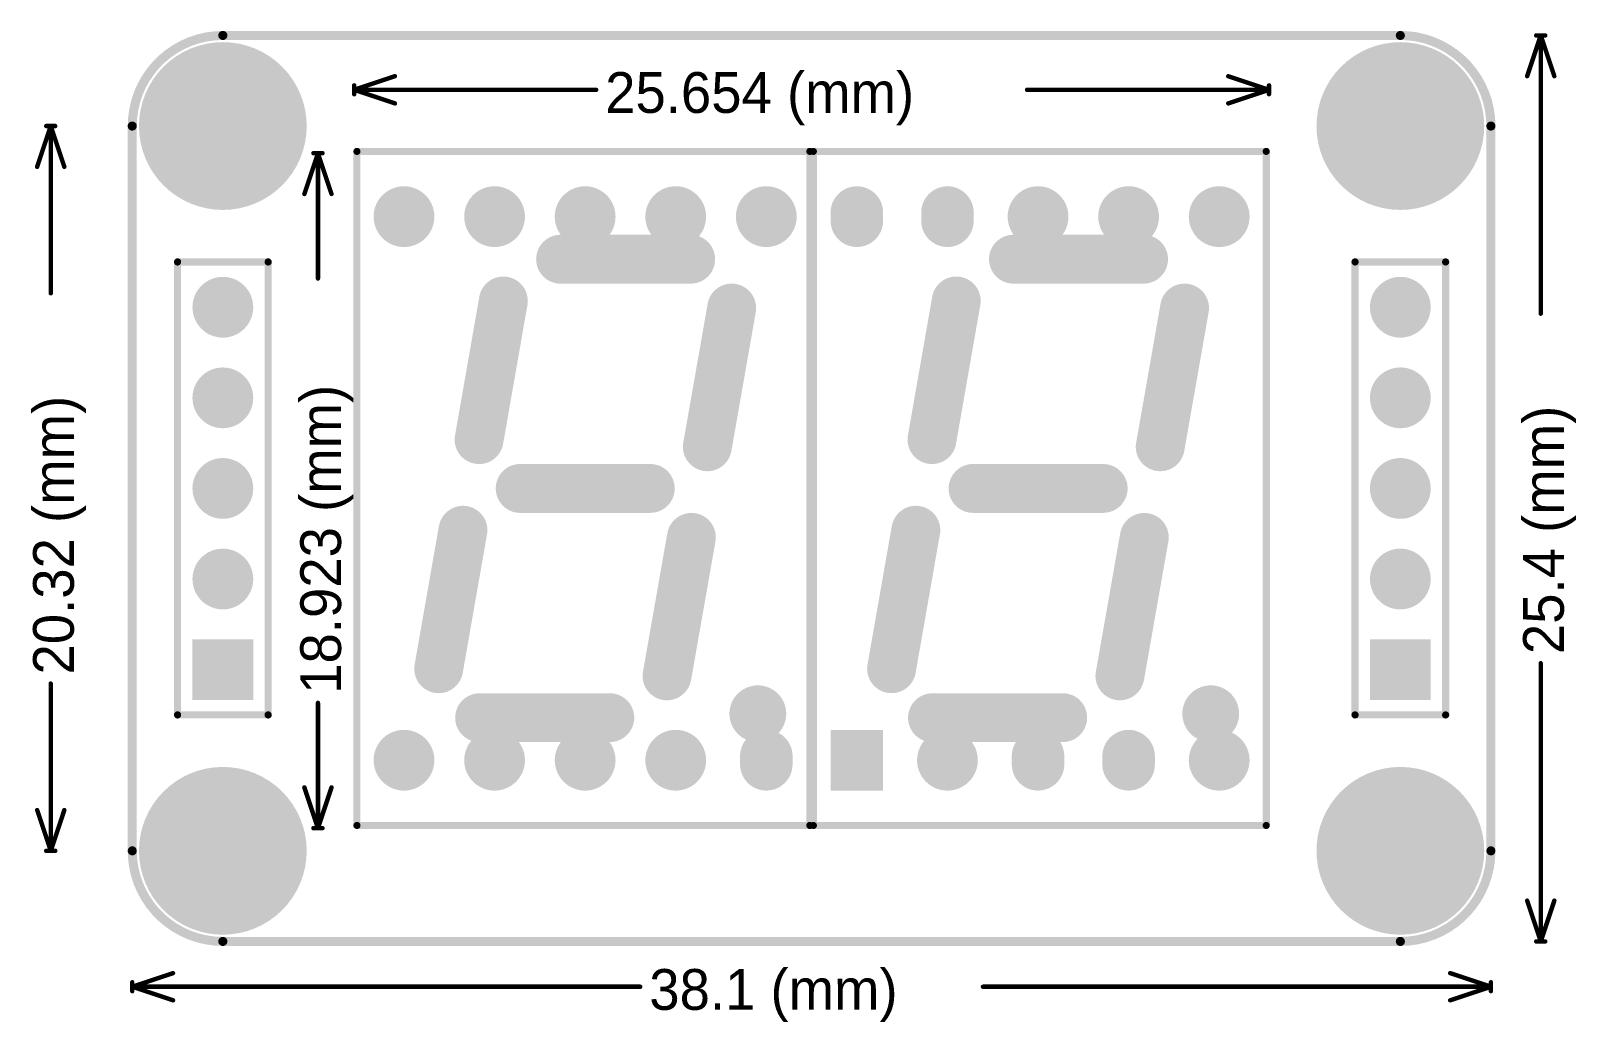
# Model space of a CAD drawing. Extents: x 12.54 to 17.22, y 8.73 to 12.6.
# Drawn here: x 12.888 to 14.594, y 10.051 to 11.145 of the extents above; entities that cross this region are included whole.
import ezdxf

# ---------------------------------------------------------------- set-up
doc = ezdxf.new("R2010")
doc.units = 0
doc.layers.get('0').update_dxf_attribs({"linetype": 'CONTINUOUS'})
for name, color, linetype in [('BOTTOMLAYER', 5, 'CONTINUOUS'), ('BOTTOMSOLDER', 6, 'CONTINUOUS'), ('KEEPOUTLAYER', 6, 'CONTINUOUS'), ('MULTILAYER', 9, 'CONTINUOUS'), ('TOPLAYER', 1, 'CONTINUOUS'), ('TOPOVERLAY', 2, 'CONTINUOUS'), ('TOPSOLDER', 216, 'CONTINUOUS')]:
    doc.layers.add(name, color=color, linetype=linetype)

# ---------------------------------------------------------------- blocks, each defined once
blk = doc.blocks.new('HDR1X5_1')
at = {"layer": 'BOTTOMLAYER', "const_width": 0.0295}
for points in [[(0.0852, 0, 1), (0.1148, 0, 1)], [(0.1852, 0, 1), (0.2148, 0, 1)], [(0.2852, 0, 1), (0.3148, 0, 1)], [(0.3852, 0, 1), (0.4148, 0, 1)]]:
    blk.add_lwpolyline(points, format="xyb", close=True, dxfattribs=at)
at = {"layer": 'BOTTOMLAYER'}
blk.add_solid([(-0.0295, -0.0295), (0.0295, -0.0295), (-0.0295, 0.0295), (0.0295, 0.0295)], dxfattribs=at)
at = {"layer": 'BOTTOMSOLDER', "const_width": 0.0335}
for points in [[(0.0832, 0, 1), (0.1168, 0, 1)], [(0.1832, 0, 1), (0.2168, 0, 1)], [(0.2832, 0, 1), (0.3168, 0, 1)], [(0.3832, 0, 1), (0.4168, 0, 1)]]:
    blk.add_lwpolyline(points, format="xyb", close=True, dxfattribs=at)
at = {"layer": 'BOTTOMSOLDER'}
blk.add_solid([(-0.0335, -0.0335), (0.0335, -0.0335), (-0.0335, 0.0335), (0.0335, 0.0335)], dxfattribs=at)
at = {"layer": 'MULTILAYER', "const_width": 0.0295}
for points in [[(0.0852, 0, 1), (0.1148, 0, 1)], [(0.1852, 0, 1), (0.2148, 0, 1)], [(0.2852, 0, 1), (0.3148, 0, 1)], [(0.3852, 0, 1), (0.4148, 0, 1)]]:
    blk.add_lwpolyline(points, format="xyb", close=True, dxfattribs=at)
at = {"layer": 'MULTILAYER'}
blk.add_solid([(-0.0295, -0.0295), (0.0295, -0.0295), (-0.0295, 0.0295), (0.0295, 0.0295)], dxfattribs=at)
at = {"layer": 'TOPLAYER', "const_width": 0.0295}
for points in [[(0.0852, 0, 1), (0.1148, 0, 1)], [(0.1852, 0, 1), (0.2148, 0, 1)], [(0.2852, 0, 1), (0.3148, 0, 1)], [(0.3852, 0, 1), (0.4148, 0, 1)]]:
    blk.add_lwpolyline(points, format="xyb", close=True, dxfattribs=at)
at = {"layer": 'TOPLAYER'}
blk.add_solid([(-0.0295, -0.0295), (0.0295, -0.0295), (-0.0295, 0.0295), (0.0295, 0.0295)], dxfattribs=at)
at = {"layer": 'TOPOVERLAY', "const_width": 0.00787}
for points in [[(-0.05, 0.05), (0.45, 0.05)], [(-0.05, 0.05), (-0.05, -0.05)], [(0.45, 0.05), (0.45, -0.05)], [(-0.05, -0.05), (0.45, -0.05)]]:
    blk.add_lwpolyline(points, dxfattribs=at)
at = {"layer": 'TOPOVERLAY', "const_width": 0.00394}
for points in [[(-0.052, 0.05, 1), (-0.048, 0.05, 1)], [(-0.052, 0.05, 1), (-0.048, 0.05, 1)], [(0.448, 0.05, 1), (0.452, 0.05, 1)], [(0.448, 0.05, 1), (0.452, 0.05, 1)], [(-0.052, -0.05, 1), (-0.048, -0.05, 1)], [(-0.052, -0.05, 1), (-0.048, -0.05, 1)], [(0.448, -0.05, 1), (0.452, -0.05, 1)], [(0.448, -0.05, 1), (0.452, -0.05, 1)]]:
    blk.add_lwpolyline(points, format="xyb", close=True, dxfattribs=at)
at = {"layer": 'TOPSOLDER', "const_width": 0.0335}
for points in [[(0.0832, 0, 1), (0.1168, 0, 1)], [(0.1832, 0, 1), (0.2168, 0, 1)], [(0.2832, 0, 1), (0.3168, 0, 1)], [(0.3832, 0, 1), (0.4168, 0, 1)]]:
    blk.add_lwpolyline(points, format="xyb", close=True, dxfattribs=at)
at = {"layer": 'TOPSOLDER'}
blk.add_solid([(-0.0335, -0.0335), (0.0335, -0.0335), (-0.0335, 0.0335), (0.0335, 0.0335)], dxfattribs=at)
blk = doc.blocks.new('HDR1X5_2')
at = {"layer": 'BOTTOMLAYER', "const_width": 0.0295}
for points in [[(0.0852, 0, 1), (0.1148, 0, 1)], [(0.1852, 0, 1), (0.2148, 0, 1)], [(0.2852, 0, 1), (0.3148, 0, 1)], [(0.3852, 0, 1), (0.4148, 0, 1)]]:
    blk.add_lwpolyline(points, format="xyb", close=True, dxfattribs=at)
at = {"layer": 'BOTTOMLAYER'}
blk.add_solid([(-0.0295, -0.0295), (0.0295, -0.0295), (-0.0295, 0.0295), (0.0295, 0.0295)], dxfattribs=at)
at = {"layer": 'BOTTOMSOLDER', "const_width": 0.0335}
for points in [[(0.0832, 0, 1), (0.1168, 0, 1)], [(0.1832, 0, 1), (0.2168, 0, 1)], [(0.2832, 0, 1), (0.3168, 0, 1)], [(0.3832, 0, 1), (0.4168, 0, 1)]]:
    blk.add_lwpolyline(points, format="xyb", close=True, dxfattribs=at)
at = {"layer": 'BOTTOMSOLDER'}
blk.add_solid([(-0.0335, -0.0335), (0.0335, -0.0335), (-0.0335, 0.0335), (0.0335, 0.0335)], dxfattribs=at)
at = {"layer": 'MULTILAYER', "const_width": 0.0295}
for points in [[(0.0852, 0, 1), (0.1148, 0, 1)], [(0.1852, 0, 1), (0.2148, 0, 1)], [(0.2852, 0, 1), (0.3148, 0, 1)], [(0.3852, 0, 1), (0.4148, 0, 1)]]:
    blk.add_lwpolyline(points, format="xyb", close=True, dxfattribs=at)
at = {"layer": 'MULTILAYER'}
blk.add_solid([(-0.0295, -0.0295), (0.0295, -0.0295), (-0.0295, 0.0295), (0.0295, 0.0295)], dxfattribs=at)
at = {"layer": 'TOPLAYER', "const_width": 0.0295}
for points in [[(0.0852, 0, 1), (0.1148, 0, 1)], [(0.1852, 0, 1), (0.2148, 0, 1)], [(0.2852, 0, 1), (0.3148, 0, 1)], [(0.3852, 0, 1), (0.4148, 0, 1)]]:
    blk.add_lwpolyline(points, format="xyb", close=True, dxfattribs=at)
at = {"layer": 'TOPLAYER'}
blk.add_solid([(-0.0295, -0.0295), (0.0295, -0.0295), (-0.0295, 0.0295), (0.0295, 0.0295)], dxfattribs=at)
at = {"layer": 'TOPOVERLAY', "const_width": 0.00787}
for points in [[(-0.05, 0.05), (0.45, 0.05)], [(-0.05, 0.05), (-0.05, -0.05)], [(0.45, 0.05), (0.45, -0.05)], [(-0.05, -0.05), (0.45, -0.05)]]:
    blk.add_lwpolyline(points, dxfattribs=at)
at = {"layer": 'TOPOVERLAY', "const_width": 0.00394}
for points in [[(-0.052, 0.05, 1), (-0.048, 0.05, 1)], [(-0.052, 0.05, 1), (-0.048, 0.05, 1)], [(0.448, 0.05, 1), (0.452, 0.05, 1)], [(0.448, 0.05, 1), (0.452, 0.05, 1)], [(-0.052, -0.05, 1), (-0.048, -0.05, 1)], [(-0.052, -0.05, 1), (-0.048, -0.05, 1)], [(0.448, -0.05, 1), (0.452, -0.05, 1)], [(0.448, -0.05, 1), (0.452, -0.05, 1)]]:
    blk.add_lwpolyline(points, format="xyb", close=True, dxfattribs=at)
at = {"layer": 'TOPSOLDER', "const_width": 0.0335}
for points in [[(0.0832, 0, 1), (0.1168, 0, 1)], [(0.1832, 0, 1), (0.2168, 0, 1)], [(0.2832, 0, 1), (0.3168, 0, 1)], [(0.3832, 0, 1), (0.4168, 0, 1)]]:
    blk.add_lwpolyline(points, format="xyb", close=True, dxfattribs=at)
at = {"layer": 'TOPSOLDER'}
blk.add_solid([(-0.0335, -0.0335), (0.0335, -0.0335), (-0.0335, 0.0335), (0.0335, 0.0335)], dxfattribs=at)
blk = doc.blocks.new('H_3')
at = {"layer": 'BOTTOMLAYER', "const_width": 0.05}
for points in [[(0, 0.6045), (0, 0.5955)], [(0.1, 0.6045), (0.1, 0.5955)], [(0.2, 0.0045), (0.2, -0.0045)], [(0.3, 0.0045), (0.3, -0.0045)]]:
    blk.add_lwpolyline(points, dxfattribs=at)
at = {"layer": 'BOTTOMLAYER'}
for points, const_width in [([(-0.0125, 0.6045, 1), (0.0125, 0.6045, 1)], 0.025), ([(-0.0125, 0.5955, 1), (0.0125, 0.5955, 1)], 0.025), ([(0.0875, 0.6045, 1), (0.1125, 0.6045, 1)], 0.025), ([(0.0875, 0.5955, 1), (0.1125, 0.5955, 1)], 0.025), ([(0.1852, 0.6, 1), (0.2148, 0.6, 1)], 0.0295), ([(0.2852, 0.6, 1), (0.3148, 0.6, 1)], 0.0295), ([(0.3852, 0.6, 1), (0.4148, 0.6, 1)], 0.0295), ([(0.0852, 0, 1), (0.1148, 0, 1)], 0.0295), ([(0.1875, 0.0045, 1), (0.2125, 0.0045, 1)], 0.025), ([(0.1875, -0.0045, 1), (0.2125, -0.0045, 1)], 0.025), ([(0.2875, 0.0045, 1), (0.3125, 0.0045, 1)], 0.025), ([(0.2875, -0.0045, 1), (0.3125, -0.0045, 1)], 0.025), ([(0.3852, 0, 1), (0.4148, 0, 1)], 0.0295)]:
    blk.add_lwpolyline(points, format="xyb", close=True, dxfattribs=dict(at, const_width=const_width))
blk.add_solid([(0.025, -0.0295), (0.025, 0.0295), (-0.025, -0.0295), (-0.025, 0.0295)], dxfattribs=at)
at = {"layer": 'BOTTOMSOLDER', "const_width": 0.058}
for points in [[(0, 0.6045), (0, 0.5955)], [(0.1, 0.6045), (0.1, 0.5955)], [(0.2, 0.0045), (0.2, -0.0045)], [(0.3, 0.0045), (0.3, -0.0045)]]:
    blk.add_lwpolyline(points, dxfattribs=at)
at = {"layer": 'BOTTOMSOLDER'}
for points, const_width in [([(-0.0145, 0.6045, 1), (0.0145, 0.6045, 1)], 0.029), ([(0.0855, 0.6045, 1), (0.1145, 0.6045, 1)], 0.029), ([(0.1832, 0.6, 1), (0.2168, 0.6, 1)], 0.0335), ([(0.2832, 0.6, 1), (0.3168, 0.6, 1)], 0.0335), ([(0.3832, 0.6, 1), (0.4168, 0.6, 1)], 0.0335), ([(-0.0145, 0.5955, 1), (0.0145, 0.5955, 1)], 0.029), ([(0.0855, 0.5955, 1), (0.1145, 0.5955, 1)], 0.029), ([(0.0832, 0, 1), (0.1168, 0, 1)], 0.0335), ([(0.1855, 0.0045, 1), (0.2145, 0.0045, 1)], 0.029), ([(0.1855, -0.0045, 1), (0.2145, -0.0045, 1)], 0.029), ([(0.2855, 0.0045, 1), (0.3145, 0.0045, 1)], 0.029), ([(0.2855, -0.0045, 1), (0.3145, -0.0045, 1)], 0.029), ([(0.3832, 0, 1), (0.4168, 0, 1)], 0.0335)]:
    blk.add_lwpolyline(points, format="xyb", close=True, dxfattribs=dict(at, const_width=const_width))
blk.add_solid([(0.029, -0.0335), (0.029, 0.0335), (-0.029, -0.0335), (-0.029, 0.0335)], dxfattribs=at)
at = {"layer": 'MULTILAYER', "const_width": 0.05}
for points in [[(0, 0.6045), (0, 0.5955)], [(0.1, 0.6045), (0.1, 0.5955)], [(0.2, 0.0045), (0.2, -0.0045)], [(0.3, 0.0045), (0.3, -0.0045)]]:
    blk.add_lwpolyline(points, dxfattribs=at)
at = {"layer": 'MULTILAYER'}
for points, const_width in [([(-0.0125, 0.6045, 1), (0.0125, 0.6045, 1)], 0.025), ([(-0.0125, 0.5955, 1), (0.0125, 0.5955, 1)], 0.025), ([(0.0875, 0.6045, 1), (0.1125, 0.6045, 1)], 0.025), ([(0.0875, 0.5955, 1), (0.1125, 0.5955, 1)], 0.025), ([(0.1852, 0.6, 1), (0.2148, 0.6, 1)], 0.0295), ([(0.2852, 0.6, 1), (0.3148, 0.6, 1)], 0.0295), ([(0.3852, 0.6, 1), (0.4148, 0.6, 1)], 0.0295), ([(0.0852, 0, 1), (0.1148, 0, 1)], 0.0295), ([(0.1875, 0.0045, 1), (0.2125, 0.0045, 1)], 0.025), ([(0.1875, -0.0045, 1), (0.2125, -0.0045, 1)], 0.025), ([(0.2875, 0.0045, 1), (0.3125, 0.0045, 1)], 0.025), ([(0.2875, -0.0045, 1), (0.3125, -0.0045, 1)], 0.025), ([(0.3852, 0, 1), (0.4148, 0, 1)], 0.0295)]:
    blk.add_lwpolyline(points, format="xyb", close=True, dxfattribs=dict(at, const_width=const_width))
blk.add_solid([(0.025, -0.0295), (0.025, 0.0295), (-0.025, -0.0295), (-0.025, 0.0295)], dxfattribs=at)
at = {"layer": 'TOPLAYER', "const_width": 0.05}
for points in [[(0, 0.6045), (0, 0.5955)], [(0.1, 0.6045), (0.1, 0.5955)], [(0.2, 0.0045), (0.2, -0.0045)], [(0.3, 0.0045), (0.3, -0.0045)]]:
    blk.add_lwpolyline(points, dxfattribs=at)
at = {"layer": 'TOPLAYER'}
for points, const_width in [([(-0.0125, 0.6045, 1), (0.0125, 0.6045, 1)], 0.025), ([(-0.0125, 0.5955, 1), (0.0125, 0.5955, 1)], 0.025), ([(0.0875, 0.6045, 1), (0.1125, 0.6045, 1)], 0.025), ([(0.0875, 0.5955, 1), (0.1125, 0.5955, 1)], 0.025), ([(0.1852, 0.6, 1), (0.2148, 0.6, 1)], 0.0295), ([(0.2852, 0.6, 1), (0.3148, 0.6, 1)], 0.0295), ([(0.3852, 0.6, 1), (0.4148, 0.6, 1)], 0.0295), ([(0.0852, 0, 1), (0.1148, 0, 1)], 0.0295), ([(0.1875, 0.0045, 1), (0.2125, 0.0045, 1)], 0.025), ([(0.1875, -0.0045, 1), (0.2125, -0.0045, 1)], 0.025), ([(0.2875, 0.0045, 1), (0.3125, 0.0045, 1)], 0.025), ([(0.2875, -0.0045, 1), (0.3125, -0.0045, 1)], 0.025), ([(0.3852, 0, 1), (0.4148, 0, 1)], 0.0295)]:
    blk.add_lwpolyline(points, format="xyb", close=True, dxfattribs=dict(at, const_width=const_width))
blk.add_solid([(0.025, -0.0295), (0.025, 0.0295), (-0.025, -0.0295), (-0.025, 0.0295)], dxfattribs=at)
at = {"layer": 'TOPOVERLAY'}
for points, const_width in [([(-0.052, -0.072), (-0.052, 0.672)], 0.00787), ([(-0.052, 0.672), (0.452, 0.672)], 0.00787), ([(0.452, -0.072), (0.452, 0.672)], 0.00787), ([(0.1729, 0.553), (0.3165, 0.553)], 0.0539), ([(0.0829, 0.3539), (0.1097, 0.5069)], 0.0539), ([(0.3349, 0.346), (0.3618, 0.4991)], 0.0539), ([(0.1283, 0.3), (0.272, 0.3)], 0.0539), ([(0.0383, 0.101), (0.0651, 0.2539)], 0.0539), ([(0.2904, 0.0931), (0.3173, 0.246)], 0.0539), ([(0.0835, 0.0469), (0.2272, 0.047)], 0.0539), ([(-0.052, -0.072), (0.452, -0.072)], 0.00787)]:
    blk.add_lwpolyline(points, dxfattribs=dict(at, const_width=const_width))
for points, const_width in [([(-0.0539, 0.672, 1), (-0.05, 0.672, 1)], 0.00394), ([(-0.0539, 0.672, 1), (-0.05, 0.672, 1)], 0.00394), ([(0.45, 0.672, 1), (0.4539, 0.672, 1)], 0.00394), ([(0.45, 0.672, 1), (0.4539, 0.672, 1)], 0.00394), ([(0.1594, 0.553, 1), (0.1864, 0.553, 1)], 0.027), ([(0.3031, 0.553, 1), (0.33, 0.553, 1)], 0.027), ([(0.0962, 0.5069, 1), (0.1232, 0.5069, 1)], 0.027), ([(0.3483, 0.4991, 1), (0.3753, 0.4991, 1)], 0.027), ([(0.0694, 0.3539, 1), (0.0964, 0.3539, 1)], 0.027), ([(0.3214, 0.346, 1), (0.3484, 0.346, 1)], 0.027), ([(0.1148, 0.3, 1), (0.1418, 0.3, 1)], 0.027), ([(0.2585, 0.3, 1), (0.2854, 0.3, 1)], 0.027), ([(0.0517, 0.2539, 1), (0.0786, 0.2539, 1)], 0.027), ([(0.3039, 0.246, 1), (0.3308, 0.246, 1)], 0.027), ([(0.0248, 0.101, 1), (0.0518, 0.101, 1)], 0.027), ([(0.2769, 0.0931, 1), (0.3038, 0.0931, 1)], 0.027), ([(0.07, 0.0469, 1), (0.097, 0.0469, 1)], 0.027), ([(0.2138, 0.047, 1), (0.2407, 0.047, 1)], 0.027), ([(0.4023, 0.0513, 1), (0.379, 0.0513, 1)], 0.0394), ([(0.3691, 0.0513, 1), (0.3888, 0.0513, 1)], 0.0197), ([(0.3924, 0.0513, 1), (0.4121, 0.0513, 1)], 0.0197), ([(-0.0539, -0.072, 1), (-0.05, -0.072, 1)], 0.00394), ([(-0.0539, -0.072, 1), (-0.05, -0.072, 1)], 0.00394), ([(0.45, -0.072, 1), (0.4539, -0.072, 1)], 0.00394), ([(0.45, -0.072, 1), (0.4539, -0.072, 1)], 0.00394)]:
    blk.add_lwpolyline(points, format="xyb", close=True, dxfattribs=dict(at, const_width=const_width))
at = {"layer": 'TOPSOLDER', "const_width": 0.058}
for points in [[(0, 0.6045), (0, 0.5955)], [(0.1, 0.6045), (0.1, 0.5955)], [(0.2, 0.0045), (0.2, -0.0045)], [(0.3, 0.0045), (0.3, -0.0045)]]:
    blk.add_lwpolyline(points, dxfattribs=at)
at = {"layer": 'TOPSOLDER'}
for points, const_width in [([(-0.0145, 0.6045, 1), (0.0145, 0.6045, 1)], 0.029), ([(0.0855, 0.6045, 1), (0.1145, 0.6045, 1)], 0.029), ([(0.1832, 0.6, 1), (0.2168, 0.6, 1)], 0.0335), ([(0.2832, 0.6, 1), (0.3168, 0.6, 1)], 0.0335), ([(0.3832, 0.6, 1), (0.4168, 0.6, 1)], 0.0335), ([(-0.0145, 0.5955, 1), (0.0145, 0.5955, 1)], 0.029), ([(0.0855, 0.5955, 1), (0.1145, 0.5955, 1)], 0.029), ([(0.0832, 0, 1), (0.1168, 0, 1)], 0.0335), ([(0.1855, 0.0045, 1), (0.2145, 0.0045, 1)], 0.029), ([(0.1855, -0.0045, 1), (0.2145, -0.0045, 1)], 0.029), ([(0.2855, 0.0045, 1), (0.3145, 0.0045, 1)], 0.029), ([(0.2855, -0.0045, 1), (0.3145, -0.0045, 1)], 0.029), ([(0.3832, 0, 1), (0.4168, 0, 1)], 0.0335)]:
    blk.add_lwpolyline(points, format="xyb", close=True, dxfattribs=dict(at, const_width=const_width))
blk.add_solid([(0.029, -0.0335), (0.029, 0.0335), (-0.029, -0.0335), (-0.029, 0.0335)], dxfattribs=at)
blk = doc.blocks.new('H_4')
at = {"layer": 'BOTTOMLAYER'}
for points, const_width in [([(-0.0148, 0.6, 1), (0.0148, 0.6, 1)], 0.0295), ([(0.0852, 0.6, 1), (0.1148, 0.6, 1)], 0.0295), ([(0.1852, 0.6, 1), (0.2148, 0.6, 1)], 0.0295), ([(0.2852, 0.6, 1), (0.3148, 0.6, 1)], 0.0295), ([(0.3852, 0.6, 1), (0.4148, 0.6, 1)], 0.0295), ([(-0.0148, 0, 1), (0.0148, 0, 1)], 0.0295), ([(0.0852, 0, 1), (0.1148, 0, 1)], 0.0295), ([(0.1852, 0, 1), (0.2148, 0, 1)], 0.0295), ([(0.2852, 0, 1), (0.3148, 0, 1)], 0.0295), ([(0.3875, 0.0045, 1), (0.4125, 0.0045, 1)], 0.025), ([(0.3875, -0.0045, 1), (0.4125, -0.0045, 1)], 0.025)]:
    blk.add_lwpolyline(points, format="xyb", close=True, dxfattribs=dict(at, const_width=const_width))
at = {"layer": 'BOTTOMLAYER', "const_width": 0.05}
blk.add_lwpolyline([(0.4, 0.0045), (0.4, -0.0045)], dxfattribs=at)
at = {"layer": 'BOTTOMSOLDER'}
for points, const_width in [([(-0.0168, 0.6, 1), (0.0168, 0.6, 1)], 0.0335), ([(0.0832, 0.6, 1), (0.1168, 0.6, 1)], 0.0335), ([(0.1832, 0.6, 1), (0.2168, 0.6, 1)], 0.0335), ([(0.2832, 0.6, 1), (0.3168, 0.6, 1)], 0.0335), ([(0.3832, 0.6, 1), (0.4168, 0.6, 1)], 0.0335), ([(-0.0168, 0, 1), (0.0168, 0, 1)], 0.0335), ([(0.0832, 0, 1), (0.1168, 0, 1)], 0.0335), ([(0.1832, 0, 1), (0.2168, 0, 1)], 0.0335), ([(0.2832, 0, 1), (0.3168, 0, 1)], 0.0335), ([(0.3855, 0.0045, 1), (0.4145, 0.0045, 1)], 0.029), ([(0.3855, -0.0045, 1), (0.4145, -0.0045, 1)], 0.029)]:
    blk.add_lwpolyline(points, format="xyb", close=True, dxfattribs=dict(at, const_width=const_width))
at = {"layer": 'BOTTOMSOLDER', "const_width": 0.058}
blk.add_lwpolyline([(0.4, 0.0045), (0.4, -0.0045)], dxfattribs=at)
at = {"layer": 'MULTILAYER'}
for points, const_width in [([(-0.0148, 0.6, 1), (0.0148, 0.6, 1)], 0.0295), ([(0.0852, 0.6, 1), (0.1148, 0.6, 1)], 0.0295), ([(0.1852, 0.6, 1), (0.2148, 0.6, 1)], 0.0295), ([(0.2852, 0.6, 1), (0.3148, 0.6, 1)], 0.0295), ([(0.3852, 0.6, 1), (0.4148, 0.6, 1)], 0.0295), ([(-0.0148, 0, 1), (0.0148, 0, 1)], 0.0295), ([(0.0852, 0, 1), (0.1148, 0, 1)], 0.0295), ([(0.1852, 0, 1), (0.2148, 0, 1)], 0.0295), ([(0.2852, 0, 1), (0.3148, 0, 1)], 0.0295), ([(0.3875, 0.0045, 1), (0.4125, 0.0045, 1)], 0.025), ([(0.3875, -0.0045, 1), (0.4125, -0.0045, 1)], 0.025)]:
    blk.add_lwpolyline(points, format="xyb", close=True, dxfattribs=dict(at, const_width=const_width))
at = {"layer": 'MULTILAYER', "const_width": 0.05}
blk.add_lwpolyline([(0.4, 0.0045), (0.4, -0.0045)], dxfattribs=at)
at = {"layer": 'TOPLAYER'}
for points, const_width in [([(-0.0148, 0.6, 1), (0.0148, 0.6, 1)], 0.0295), ([(0.0852, 0.6, 1), (0.1148, 0.6, 1)], 0.0295), ([(0.1852, 0.6, 1), (0.2148, 0.6, 1)], 0.0295), ([(0.2852, 0.6, 1), (0.3148, 0.6, 1)], 0.0295), ([(0.3852, 0.6, 1), (0.4148, 0.6, 1)], 0.0295), ([(-0.0148, 0, 1), (0.0148, 0, 1)], 0.0295), ([(0.0852, 0, 1), (0.1148, 0, 1)], 0.0295), ([(0.1852, 0, 1), (0.2148, 0, 1)], 0.0295), ([(0.2852, 0, 1), (0.3148, 0, 1)], 0.0295), ([(0.3875, 0.0045, 1), (0.4125, 0.0045, 1)], 0.025), ([(0.3875, -0.0045, 1), (0.4125, -0.0045, 1)], 0.025)]:
    blk.add_lwpolyline(points, format="xyb", close=True, dxfattribs=dict(at, const_width=const_width))
at = {"layer": 'TOPLAYER', "const_width": 0.05}
blk.add_lwpolyline([(0.4, 0.0045), (0.4, -0.0045)], dxfattribs=at)
at = {"layer": 'TOPOVERLAY'}
for points, const_width in [([(-0.052, -0.072), (-0.052, 0.672)], 0.00787), ([(-0.052, 0.672), (0.452, 0.672)], 0.00787), ([(0.452, -0.072), (0.452, 0.672)], 0.00787), ([(0.1729, 0.553), (0.3165, 0.553)], 0.0539), ([(0.0829, 0.3539), (0.1097, 0.5069)], 0.0539), ([(0.3349, 0.346), (0.3618, 0.4991)], 0.0539), ([(0.1283, 0.3), (0.272, 0.3)], 0.0539), ([(0.0383, 0.101), (0.0651, 0.2539)], 0.0539), ([(0.2904, 0.0931), (0.3173, 0.246)], 0.0539), ([(0.0835, 0.0469), (0.2272, 0.047)], 0.0539), ([(-0.052, -0.072), (0.452, -0.072)], 0.00787)]:
    blk.add_lwpolyline(points, dxfattribs=dict(at, const_width=const_width))
for points, const_width in [([(-0.0539, 0.672, 1), (-0.05, 0.672, 1)], 0.00394), ([(-0.0539, 0.672, 1), (-0.05, 0.672, 1)], 0.00394), ([(0.45, 0.672, 1), (0.4539, 0.672, 1)], 0.00394), ([(0.45, 0.672, 1), (0.4539, 0.672, 1)], 0.00394), ([(0.1594, 0.553, 1), (0.1864, 0.553, 1)], 0.027), ([(0.3031, 0.553, 1), (0.33, 0.553, 1)], 0.027), ([(0.0962, 0.5069, 1), (0.1232, 0.5069, 1)], 0.027), ([(0.3483, 0.4991, 1), (0.3753, 0.4991, 1)], 0.027), ([(0.0694, 0.3539, 1), (0.0964, 0.3539, 1)], 0.027), ([(0.3214, 0.346, 1), (0.3484, 0.346, 1)], 0.027), ([(0.1148, 0.3, 1), (0.1418, 0.3, 1)], 0.027), ([(0.2585, 0.3, 1), (0.2854, 0.3, 1)], 0.027), ([(0.0517, 0.2539, 1), (0.0786, 0.2539, 1)], 0.027), ([(0.3039, 0.246, 1), (0.3308, 0.246, 1)], 0.027), ([(0.0248, 0.101, 1), (0.0518, 0.101, 1)], 0.027), ([(0.2769, 0.0931, 1), (0.3038, 0.0931, 1)], 0.027), ([(0.07, 0.0469, 1), (0.097, 0.0469, 1)], 0.027), ([(0.2138, 0.047, 1), (0.2407, 0.047, 1)], 0.027), ([(0.4023, 0.0513, 1), (0.379, 0.0513, 1)], 0.0394), ([(0.3691, 0.0513, 1), (0.3888, 0.0513, 1)], 0.0197), ([(0.3924, 0.0513, 1), (0.4121, 0.0513, 1)], 0.0197), ([(-0.0539, -0.072, 1), (-0.05, -0.072, 1)], 0.00394), ([(-0.0539, -0.072, 1), (-0.05, -0.072, 1)], 0.00394), ([(0.45, -0.072, 1), (0.4539, -0.072, 1)], 0.00394), ([(0.45, -0.072, 1), (0.4539, -0.072, 1)], 0.00394)]:
    blk.add_lwpolyline(points, format="xyb", close=True, dxfattribs=dict(at, const_width=const_width))
at = {"layer": 'TOPSOLDER'}
for points, const_width in [([(-0.0168, 0.6, 1), (0.0168, 0.6, 1)], 0.0335), ([(0.0832, 0.6, 1), (0.1168, 0.6, 1)], 0.0335), ([(0.1832, 0.6, 1), (0.2168, 0.6, 1)], 0.0335), ([(0.2832, 0.6, 1), (0.3168, 0.6, 1)], 0.0335), ([(0.3832, 0.6, 1), (0.4168, 0.6, 1)], 0.0335), ([(-0.0168, 0, 1), (0.0168, 0, 1)], 0.0335), ([(0.0832, 0, 1), (0.1168, 0, 1)], 0.0335), ([(0.1832, 0, 1), (0.2168, 0, 1)], 0.0335), ([(0.2832, 0, 1), (0.3168, 0, 1)], 0.0335), ([(0.3855, 0.0045, 1), (0.4145, 0.0045, 1)], 0.029), ([(0.3855, -0.0045, 1), (0.4145, -0.0045, 1)], 0.029)]:
    blk.add_lwpolyline(points, format="xyb", close=True, dxfattribs=dict(at, const_width=const_width))
at = {"layer": 'TOPSOLDER', "const_width": 0.058}
blk.add_lwpolyline([(0.4, 0.0045), (0.4, -0.0045)], dxfattribs=at)

msp = doc.modelspace()

# ---------------------------------------------------------------- linework, layer by layer
at = {"layer": 'BOTTOMLAYER', "const_width": 0.0886}
for points in [[(13.0557, 11.04, 1), (13.1443, 11.04, 1)], [(14.3557, 11.04, 1), (14.4443, 11.04, 1)], [(13.0557, 10.24, 1), (13.1443, 10.24, 1)], [(14.3557, 10.24, 1), (14.4443, 10.24, 1)]]:
    msp.add_lwpolyline(points, format="xyb", close=True, dxfattribs=at)
at = {"layer": 'BOTTOMSOLDER', "const_width": 0.0926}
for points in [[(13.0537, 11.04, 1), (13.1463, 11.04, 1)], [(14.3537, 11.04, 1), (14.4463, 11.04, 1)], [(13.0537, 10.24, 1), (13.1463, 10.24, 1)], [(14.3537, 10.24, 1), (14.4463, 10.24, 1)]]:
    msp.add_lwpolyline(points, format="xyb", close=True, dxfattribs=at)
at = {"layer": 'KEEPOUTLAYER', "const_width": 0.01}
for points in [[(13, 11.04, -0.414214), (13.1, 11.14)], [(14.4, 11.14, -0.414214), (14.5, 11.04)], [(13.1, 10.14, -0.414214), (13, 10.24)], [(14.5, 10.24, -0.414214), (14.4, 10.14)]]:
    msp.add_lwpolyline(points, format="xyb", dxfattribs=at)
for points in [[(13.1, 11.14), (14.4, 11.14)], [(13, 10.24), (13, 11.04)], [(14.5, 10.24), (14.5, 11.04)], [(13.1, 10.14), (14.4, 10.14)]]:
    msp.add_lwpolyline(points, dxfattribs=at)
at = {"layer": 'KEEPOUTLAYER', "const_width": 0.005}
for points in [[(13.0975, 11.14, 1), (13.1025, 11.14, 1)], [(13.0975, 11.14, 1), (13.1025, 11.14, 1)], [(14.3975, 11.14, 1), (14.4025, 11.14, 1)], [(14.3975, 11.14, 1), (14.4025, 11.14, 1)], [(12.9975, 11.04, 1), (13.0025, 11.04, 1)], [(12.9975, 11.04, 1), (13.0025, 11.04, 1)], [(14.4975, 11.04, 1), (14.5025, 11.04, 1)], [(14.4975, 11.04, 1), (14.5025, 11.04, 1)], [(12.9975, 10.24, 1), (13.0025, 10.24, 1)], [(12.9975, 10.24, 1), (13.0025, 10.24, 1)], [(14.4975, 10.24, 1), (14.5025, 10.24, 1)], [(14.4975, 10.24, 1), (14.5025, 10.24, 1)], [(13.0975, 10.14, 1), (13.1025, 10.14, 1)], [(13.0975, 10.14, 1), (13.1025, 10.14, 1)], [(14.3975, 10.14, 1), (14.4025, 10.14, 1)], [(14.3975, 10.14, 1), (14.4025, 10.14, 1)]]:
    msp.add_lwpolyline(points, format="xyb", close=True, dxfattribs=at)
at = {"layer": 'MULTILAYER', "const_width": 0.0886}
for points in [[(13.0557, 11.04, 1), (13.1443, 11.04, 1)], [(14.3557, 11.04, 1), (14.4443, 11.04, 1)], [(13.0557, 10.24, 1), (13.1443, 10.24, 1)], [(14.3557, 10.24, 1), (14.4443, 10.24, 1)]]:
    msp.add_lwpolyline(points, format="xyb", close=True, dxfattribs=at)
at = {"layer": 'TOPLAYER', "const_width": 0.00492}
for points in [[(14.54, 11.095), (14.555, 11.14)], [(14.5501, 11.14), (14.5599, 11.14)], [(14.555, 11.14), (14.57, 11.095)], [(14.555, 10.8329), (14.555, 11.14)], [(13.245, 11.08), (13.29, 11.095)], [(14.21, 11.095), (14.255, 11.08)], [(13.245, 11.0751), (13.245, 11.0849)], [(13.245, 11.08), (13.29, 11.065)], [(13.245, 11.08), (13.5121, 11.08)], [(13.9879, 11.08), (14.255, 11.08)], [(14.21, 11.065), (14.255, 11.08)], [(14.255, 11.0751), (14.255, 11.0849)], [(12.895, 10.995), (12.91, 11.04)], [(12.9051, 11.04), (12.9149, 11.04)], [(12.91, 11.04), (12.925, 10.995)], [(12.91, 10.8554), (12.91, 11.04)], [(13.19, 10.965), (13.205, 11.01)], [(13.2001, 11.01), (13.2099, 11.01)], [(13.205, 11.01), (13.22, 10.965)], [(13.205, 10.8717), (13.205, 11.01)], [(14.555, 10.14), (14.555, 10.4471)], [(12.91, 10.24), (12.91, 10.4246)], [(13.205, 10.265), (13.205, 10.4033)], [(13.19, 10.31), (13.205, 10.265)], [(13.205, 10.265), (13.22, 10.31)], [(12.895, 10.285), (12.91, 10.24)], [(12.91, 10.24), (12.925, 10.285)], [(13.2001, 10.265), (13.2099, 10.265)], [(12.9051, 10.24), (12.9149, 10.24)], [(14.54, 10.185), (14.555, 10.14)], [(14.555, 10.14), (14.57, 10.185)], [(14.5501, 10.14), (14.5599, 10.14)], [(13, 10.09), (13.045, 10.105)], [(14.455, 10.105), (14.5, 10.09)], [(13, 10.0851), (13, 10.0949)], [(13, 10.09), (13.045, 10.075)], [(13, 10.09), (13.5608, 10.09)], [(13.9392, 10.09), (14.5, 10.09)], [(14.455, 10.075), (14.5, 10.09)], [(14.5, 10.0851), (14.5, 10.0949)]]:
    msp.add_lwpolyline(points, dxfattribs=at)
at = {"layer": 'TOPLAYER'}
for points, const_width in [([(14.5488, 11.14, 1), (14.5513, 11.14, 1)], 0.00246), ([(14.5538, 11.14, 1), (14.5562, 11.14, 1)], 0.00246), ([(14.5538, 11.14, 1), (14.5562, 11.14, 1)], 0.00246), ([(14.5538, 11.14, 1), (14.5562, 11.14, 1)], 0.00246), ([(14.5587, 11.14, 1), (14.5612, 11.14, 1)], 0.00246), ([(13.0557, 11.04, 1), (13.1443, 11.04, 1)], 0.0886), ([(14.3557, 11.04, 1), (14.4443, 11.04, 1)], 0.0886), ([(13.2888, 11.095, 1), (13.2912, 11.095, 1)], 0.00246), ([(14.2088, 11.095, 1), (14.2112, 11.095, 1)], 0.00246), ([(14.5388, 11.095, 1), (14.5412, 11.095, 1)], 0.00246), ([(14.5688, 11.095, 1), (14.5712, 11.095, 1)], 0.00246), ([(13.2438, 11.0849, 1), (13.2462, 11.0849, 1)], 0.00246), ([(13.2438, 11.08, 1), (13.2462, 11.08, 1)], 0.00246), ([(13.2438, 11.08, 1), (13.2462, 11.08, 1)], 0.00246), ([(13.2438, 11.08, 1), (13.2462, 11.08, 1)], 0.00246), ([(13.2438, 11.0751, 1), (13.2462, 11.0751, 1)], 0.00246), ([(13.5108, 11.08, 1), (13.5133, 11.08, 1)], 0.00246), ([(13.9867, 11.08, 1), (13.9892, 11.08, 1)], 0.00246), ([(14.2538, 11.0849, 1), (14.2562, 11.0849, 1)], 0.00246), ([(14.2538, 11.08, 1), (14.2562, 11.08, 1)], 0.00246), ([(14.2538, 11.08, 1), (14.2562, 11.08, 1)], 0.00246), ([(14.2538, 11.08, 1), (14.2562, 11.08, 1)], 0.00246), ([(14.2538, 11.0751, 1), (14.2562, 11.0751, 1)], 0.00246), ([(13.2888, 11.065, 1), (13.2912, 11.065, 1)], 0.00246), ([(14.2088, 11.065, 1), (14.2112, 11.065, 1)], 0.00246), ([(12.9038, 11.04, 1), (12.9063, 11.04, 1)], 0.00246), ([(12.9088, 11.04, 1), (12.9112, 11.04, 1)], 0.00246), ([(12.9088, 11.04, 1), (12.9112, 11.04, 1)], 0.00246), ([(12.9088, 11.04, 1), (12.9112, 11.04, 1)], 0.00246), ([(12.9137, 11.04, 1), (12.9162, 11.04, 1)], 0.00246), ([(13.1988, 11.01, 1), (13.2013, 11.01, 1)], 0.00246), ([(13.2038, 11.01, 1), (13.2062, 11.01, 1)], 0.00246), ([(13.2038, 11.01, 1), (13.2062, 11.01, 1)], 0.00246), ([(13.2038, 11.01, 1), (13.2062, 11.01, 1)], 0.00246), ([(13.2087, 11.01, 1), (13.2112, 11.01, 1)], 0.00246), ([(12.8938, 10.995, 1), (12.8962, 10.995, 1)], 0.00246), ([(12.9238, 10.995, 1), (12.9262, 10.995, 1)], 0.00246), ([(13.1888, 10.965, 1), (13.1912, 10.965, 1)], 0.00246), ([(13.2188, 10.965, 1), (13.2212, 10.965, 1)], 0.00246), ([(13.2038, 10.8717, 1), (13.2062, 10.8717, 1)], 0.00246), ([(12.9088, 10.8554, 1), (12.9112, 10.8554, 1)], 0.00246), ([(14.5538, 10.8329, 1), (14.5562, 10.8329, 1)], 0.00246), ([(14.5538, 10.4471, 1), (14.5562, 10.4471, 1)], 0.00246), ([(12.9088, 10.4246, 1), (12.9112, 10.4246, 1)], 0.00246), ([(13.2038, 10.4033, 1), (13.2062, 10.4033, 1)], 0.00246), ([(13.0557, 10.24, 1), (13.1443, 10.24, 1)], 0.0886), ([(14.3557, 10.24, 1), (14.4443, 10.24, 1)], 0.0886), ([(13.1888, 10.31, 1), (13.1912, 10.31, 1)], 0.00246), ([(13.2188, 10.31, 1), (13.2212, 10.31, 1)], 0.00246), ([(12.8938, 10.285, 1), (12.8962, 10.285, 1)], 0.00246), ([(12.9238, 10.285, 1), (12.9262, 10.285, 1)], 0.00246), ([(13.1988, 10.265, 1), (13.2013, 10.265, 1)], 0.00246), ([(13.2038, 10.265, 1), (13.2062, 10.265, 1)], 0.00246), ([(13.2038, 10.265, 1), (13.2062, 10.265, 1)], 0.00246), ([(13.2038, 10.265, 1), (13.2062, 10.265, 1)], 0.00246), ([(13.2087, 10.265, 1), (13.2112, 10.265, 1)], 0.00246), ([(12.9038, 10.24, 1), (12.9063, 10.24, 1)], 0.00246), ([(12.9088, 10.24, 1), (12.9112, 10.24, 1)], 0.00246), ([(12.9088, 10.24, 1), (12.9112, 10.24, 1)], 0.00246), ([(12.9088, 10.24, 1), (12.9112, 10.24, 1)], 0.00246), ([(12.9137, 10.24, 1), (12.9162, 10.24, 1)], 0.00246), ([(14.5388, 10.185, 1), (14.5412, 10.185, 1)], 0.00246), ([(14.5688, 10.185, 1), (14.5712, 10.185, 1)], 0.00246), ([(14.5488, 10.14, 1), (14.5513, 10.14, 1)], 0.00246), ([(14.5538, 10.14, 1), (14.5562, 10.14, 1)], 0.00246), ([(14.5538, 10.14, 1), (14.5562, 10.14, 1)], 0.00246), ([(14.5538, 10.14, 1), (14.5562, 10.14, 1)], 0.00246), ([(14.5587, 10.14, 1), (14.5612, 10.14, 1)], 0.00246), ([(13.0438, 10.105, 1), (13.0462, 10.105, 1)], 0.00246), ([(14.4538, 10.105, 1), (14.4562, 10.105, 1)], 0.00246), ([(12.9988, 10.0949, 1), (13.0012, 10.0949, 1)], 0.00246), ([(12.9988, 10.09, 1), (13.0012, 10.09, 1)], 0.00246), ([(12.9988, 10.09, 1), (13.0012, 10.09, 1)], 0.00246), ([(12.9988, 10.09, 1), (13.0012, 10.09, 1)], 0.00246), ([(12.9988, 10.0851, 1), (13.0012, 10.0851, 1)], 0.00246), ([(13.5596, 10.09, 1), (13.562, 10.09, 1)], 0.00246), ([(13.938, 10.09, 1), (13.9404, 10.09, 1)], 0.00246), ([(14.4988, 10.0949, 1), (14.5012, 10.0949, 1)], 0.00246), ([(14.4988, 10.09, 1), (14.5012, 10.09, 1)], 0.00246), ([(14.4988, 10.09, 1), (14.5012, 10.09, 1)], 0.00246), ([(14.4988, 10.09, 1), (14.5012, 10.09, 1)], 0.00246), ([(14.4988, 10.0851, 1), (14.5012, 10.0851, 1)], 0.00246), ([(13.0438, 10.075, 1), (13.0462, 10.075, 1)], 0.00246), ([(14.4538, 10.075, 1), (14.4562, 10.075, 1)], 0.00246)]:
    msp.add_lwpolyline(points, format="xyb", close=True, dxfattribs=dict(at, const_width=const_width))
at = {"layer": 'TOPSOLDER', "const_width": 0.0926}
for points in [[(13.0537, 11.04, 1), (13.1463, 11.04, 1)], [(14.3537, 11.04, 1), (14.4463, 11.04, 1)], [(13.0537, 10.24, 1), (13.1463, 10.24, 1)], [(14.3537, 10.24, 1), (14.4463, 10.24, 1)]]:
    msp.add_lwpolyline(points, format="xyb", close=True, dxfattribs=at)

# ---------------------------------------------------------------- block references
for name, p in [('H_4', (13.3, 10.34)), ('H_3', (13.8, 10.34))]:
    msp.add_blockref(name, p)
at = {"rotation": 90}
for name, p in [('HDR1X5_2', (13.1, 10.44)), ('HDR1X5_1', (14.4, 10.44))]:
    msp.add_blockref(name, p, dxfattribs=at)

# ---------------------------------------------------------------- texts
at = {"layer": 'TOPLAYER'}
for s, p in [('25.654 (mm)', (13.5221, 11.0545)), ('38.1 (mm)', (13.5708, 10.0645))]:
    msp.add_text(s, height=0.045, dxfattribs=at).set_placement(p)
for s, p in [('18.923 (mm)', (13.2305, 10.4133)), ('20.32 (mm)', (12.9355, 10.4346)), ('25.4 (mm)', (14.5805, 10.4571))]:
    msp.add_text(s, height=0.045, rotation=90, dxfattribs=at).set_placement(p)

doc.saveas('drawing.dxf')
